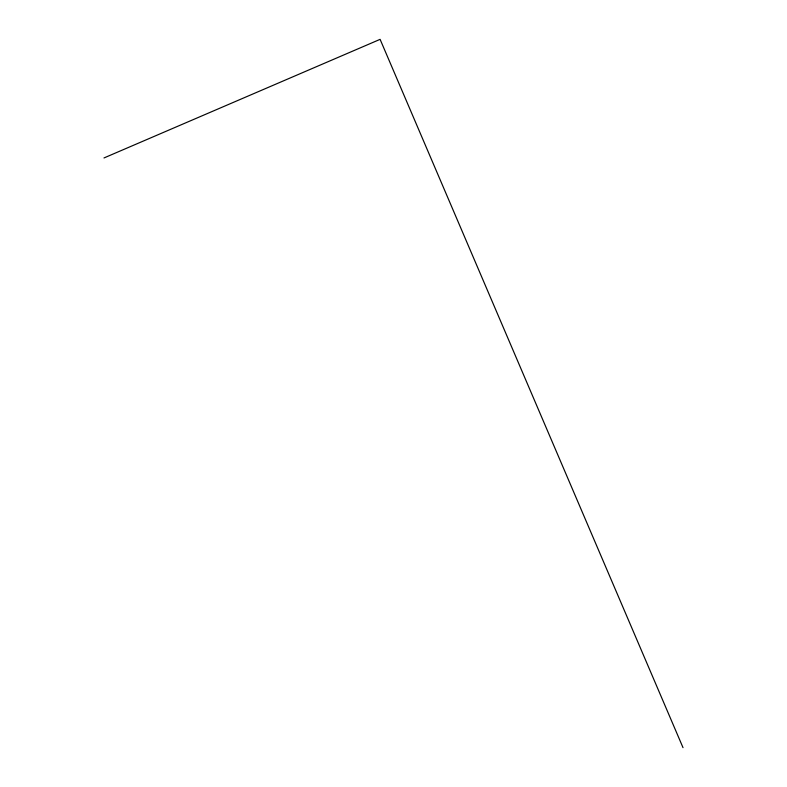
<?xml version="1.0" encoding="UTF-8"?>
<svg xmlns="http://www.w3.org/2000/svg" width="787" height="787" viewBox="0 0 787 787"><rect width="100%" height="100%" fill="white"/><g stroke="black" fill="none" stroke-linecap="round" stroke-linejoin="round"><path stroke-width="1.18" d="M103.982 157.951L380.101 39.35L683.018 747.65"/></g></svg>
